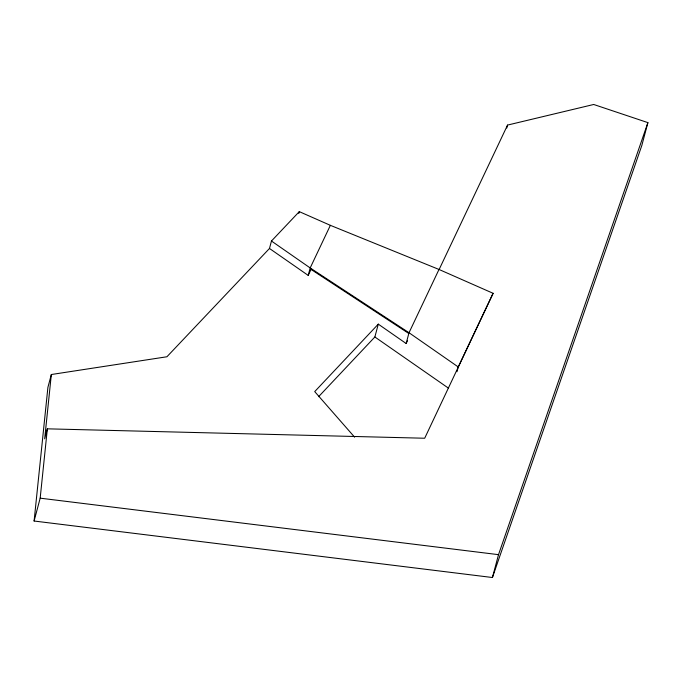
<?xml version="1.0" encoding="UTF-8"?>
<svg xmlns="http://www.w3.org/2000/svg" width="682" height="682" viewBox="0 0 682 682"><rect width="100%" height="100%" fill="white"/><g stroke="black" fill="none" stroke-linecap="round" stroke-linejoin="round"><path stroke-width="1.02" d="M439.242 269.271L507.553 125.079L593.707 104.482L647.9 122.624L641.822 145.479L492.43 577.518L34.1 521.022L47.911 387.359L51.329 374.52L166.928 356.763L269.484 248.47L271.462 241.027L299.287 211.633L330.369 225.333L438.995 269.458L493.112 293.303L424.69 438.236L47.348 428.833L44.68 438.841L51.329 374.52M34.1 521.022L40.178 498.167L47.348 428.833M298.793 213.5L299.287 211.633M269.484 248.47L308.204 275.4L309.978 268.717L408.816 333.498L406.148 343.515L378.288 324.138L314.717 391.596L354.631 437.188M318.605 396.685L374.87 336.976L378.288 324.138M506.76 128.063L507.553 125.079M456.991 371.707L458.253 366.967L493.112 293.303M492.43 577.518L498.516 554.662L647.9 122.624M458.253 366.967L409.021 332.731L310.182 267.949L330.369 225.333M308.204 275.4L311.342 268.768M409.021 332.731L438.995 269.458M406.148 343.515L407.512 340.633M40.178 498.167L498.516 554.662M271.462 241.027L310.182 267.949M374.87 336.976L448.5 388.177"/></g></svg>
